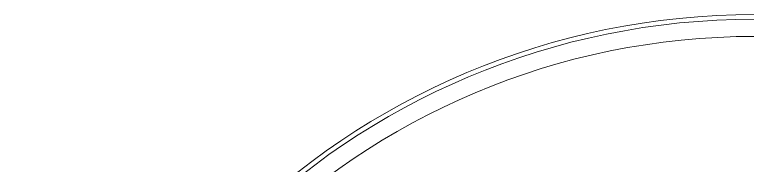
# Model space of a CAD drawing. Extents: x 820 to 5791, y 1495 to 5010.
# Drawn here: x 3025.5 to 3153, y 2182.2 to 2208.5 of the extents above; entities that cross this region are included whole.
import ezdxf

# ---------------------------------------------------------------- set-up
doc = ezdxf.new("R2010")
doc.units = 0
doc.header["$LTSCALE"] = 20
doc.layers.get('0').update_dxf_attribs({"linetype": 'CONTINUOUS', "lineweight": 15})
doc.layers.add('_00_TT_PLASTER INTERIOR', color=60, linetype='CONTINUOUS', lineweight=0)

# ---------------------------------------------------------------- blocks, each defined once
blk = doc.blocks.new('HGJFG')
at = {"color": 9}
for radius in [128.8, 125, 125]:
    blk.add_circle((-2010.28, -3290.64), radius, dxfattribs=at)
at = {"color": 9, "ltscale": 0.5}
for radius in [128, 128, 125]:
    blk.add_circle((-2010.28, -3290.64), radius, dxfattribs=at)

msp = doc.modelspace()

# ---------------------------------------------------------------- block references
at = {"layer": '_00_TT_PLASTER INTERIOR'}
msp.add_blockref('HGJFG', (5164.59, 5370.35), dxfattribs=at)

doc.saveas('drawing.dxf')
